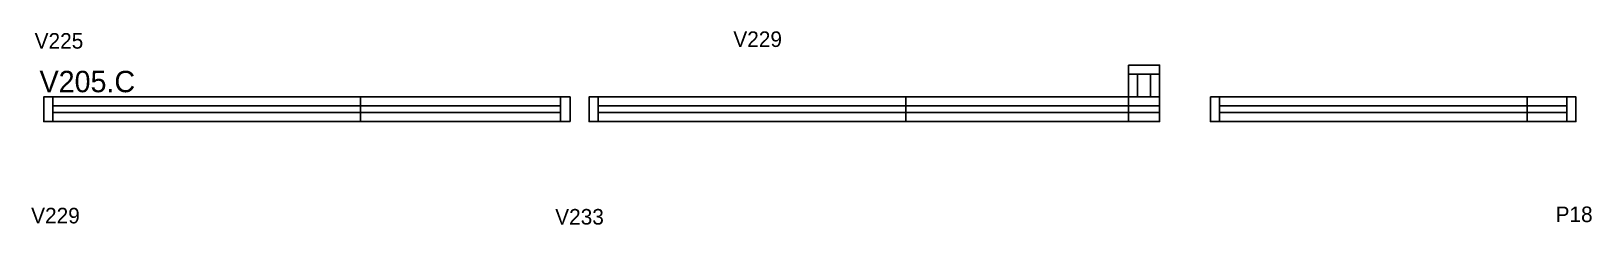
# Model space of a CAD drawing. Header units: metres. Extents: x 1670 to 2873, y 17046 to 17196.
import ezdxf

# ---------------------------------------------------------------- set-up
doc = ezdxf.new("R2010")
doc.units = ezdxf.units.M
for name, color, linetype in [('5', 7, 'Continuous'), ('NOMENCLATURA', 7, 'Continuous'), ('Painéis', 7, 'Continuous'), ('SARR_2.2x7', 7, 'Continuous')]:
    doc.layers.add(name, color=color, linetype=linetype)

msp = doc.modelspace()

# ---------------------------------------------------------------- linework, layer by layer
at = {"layer": 'Painéis', "color": 7, "lineweight": 25}
for p, q in [((1924.1, 17126), (1924.1, 17145)), ((2344.2, 17126), (2344.2, 17145)), ((2822.8, 17126), (2822.8, 17145))]:
    msp.add_line(p, q, dxfattribs=at)
msp.add_lwpolyline([(2515.6, 17169.5), (2539.6, 17169.5), (2539.6, 17126), (2515.6, 17126), (2515.6, 17169.5)], dxfattribs=at)
for points in [[(2085.6, 17126), (1680.1, 17126), (1680.1, 17145), (2085.6, 17145)], [(2515.6, 17126), (2100.2, 17126), (2100.2, 17145), (2515.6, 17145)], [(2578.8, 17145), (2860.3, 17145), (2860.3, 17126), (2578.8, 17126)]]:
    msp.add_lwpolyline(points, close=True, dxfattribs=at)
at = {"layer": 'SARR_2.2x7', "color": 7, "lineweight": 25}
for p, q in [((2515.6, 17162.5), (2539.6, 17162.5)), ((2522.6, 17145), (2522.6, 17162.5)), ((2532.6, 17162.5), (2532.6, 17145)), ((1687.1, 17145), (1687.1, 17126)), ((2078.1, 17145), (2078.1, 17126)), ((2107.2, 17145), (2107.2, 17126)), ((2515.6, 17145), (2539.6, 17145)), ((2585.8, 17145), (2585.8, 17126)), ((2853.3, 17145), (2853.3, 17126)), ((1924.1, 17138), (1687.1, 17138)), ((1687.1, 17133), (1924.1, 17133)), ((2078.1, 17138), (1924.1, 17138)), ((1924.1, 17133), (2078.1, 17133)), ((2344.2, 17138), (2107.2, 17138)), ((2107.2, 17133), (2344.2, 17133)), ((2539.6, 17138), (2344.2, 17138)), ((2344.2, 17133), (2539.6, 17133)), ((2853.3, 17138), (2585.8, 17138)), ((2585.8, 17133), (2853.3, 17133))]:
    msp.add_line(p, q, dxfattribs=at)

# ---------------------------------------------------------------- texts
at = {"layer": '5', "color": 7, "lineweight": 25}
for s, p in [('V225', (1673.1, 17182.2)), ('V229', (2211.3, 17183.5)), ('V229', (1670.4, 17047.5)), ('V233', (2074.1, 17046.6)), ('P18', (2844.7, 17048.5))]:
    msp.add_text(s, height=12, dxfattribs=at).set_placement(p)
at = {"layer": 'NOMENCLATURA', "color": 7, "lineweight": 25}
msp.add_text('V205.C', height=16.5, dxfattribs=at).set_placement((1676.9, 17148.6))

doc.saveas('drawing.dxf')
